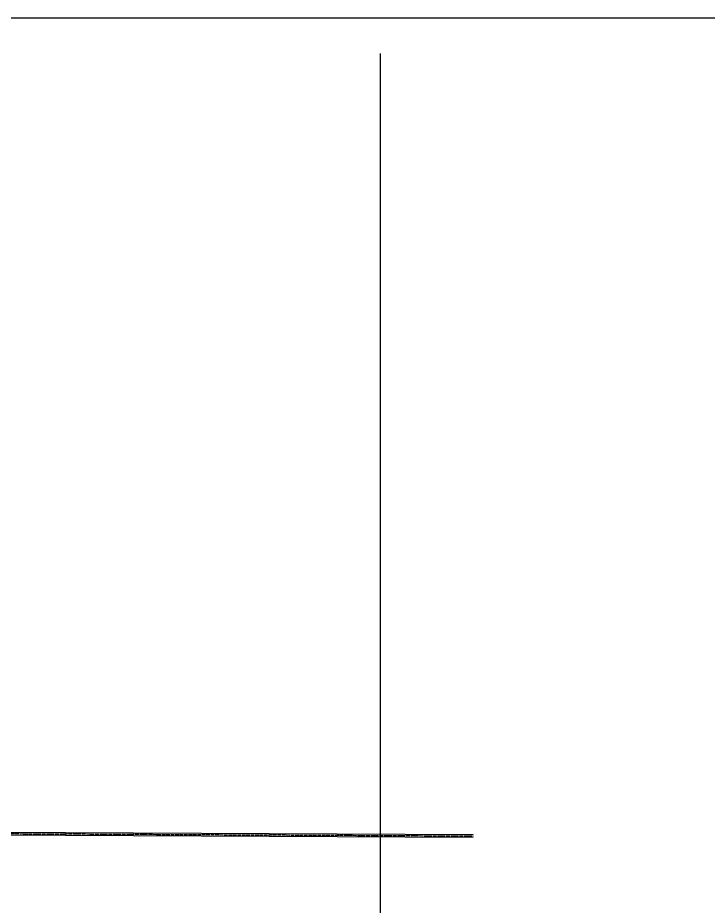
# Model space of a CAD drawing. Header units: inches. Extents: x 444671 to 463716, y 1783086 to 1794968.
# Drawn here: x 458355 to 459769, y 1787937 to 1789756 of the extents above; entities that cross this region are included whole.
import ezdxf

# ---------------------------------------------------------------- set-up
doc = ezdxf.new("R2010")
doc.units = ezdxf.units.IN
doc.header["$MEASUREMENT"] = 0
doc.linetypes.add('ACAD_ISO04W100', pattern=[30, 24, -3, 0, -3])
for name, color, linetype in [('4', 4, 'Continuous'), ('Text', 3, 'Continuous'), ('Tim', 1, 'ACAD_ISO04W100')]:
    doc.layers.add(name, color=color, linetype=linetype)
doc.linetypes.add('NEN_DA1', pattern='A,1.5,-0.15,["Y",Standard,S=0.2,R=0,X=-0.15,Y=-0.2],-0.005', length=1.655)

msp = doc.modelspace()

# ---------------------------------------------------------------- linework, layer by layer
at = {"layer": '4', "linetype": 'NEN_DA1', "ltscale": 8}
for p, q in [((456493.0356, 1788092.1048), (459287.0722, 1788078.1346)), ((459287.1317, 1788082.8344), (456624.3876, 1788096.1481))]:
    msp.add_line(p, q, dxfattribs=at)
at = {"layer": 'Text', "color": 3}
msp.add_line((459097.6261, 1785651.5008), (459097.6261, 1789683.0631), dxfattribs=at)
at = {"layer": 'Text', "color": 1}
msp.add_lwpolyline([(444670.6767, 1789755.9656), (463716.2297, 1789755.9656), (463716.2297, 1784826.0411), (444670.6767, 1784826.0411)], close=True, dxfattribs=at)
at = {"layer": 'Tim', "ltscale": 0.3}
msp.add_line((456493.1353, 1788094.4543), (459287.102, 1788080.4845), dxfattribs=at)

doc.saveas('drawing.dxf')
